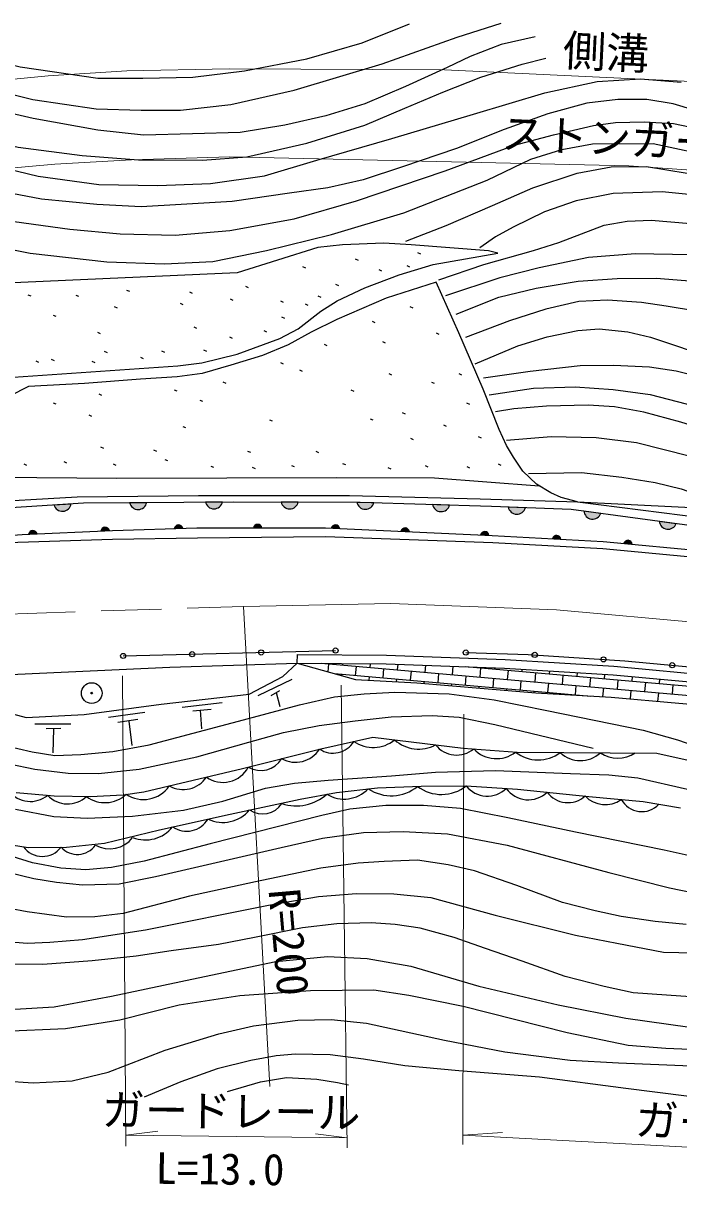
# Model space of a CAD drawing. Units: millimetres at full size, sheet at 1:1000; details may follow other scales. Extents: x 40000 to 680000, y 20000 to 380000.
# Drawn here: x 236359 to 274368, y 276017 to 343709 of the extents above; entities that cross this region are included whole.
import ezdxf
from ezdxf.enums import TextEntityAlignment as Align

# ---------------------------------------------------------------- set-up
doc = ezdxf.new("R2010")
doc.units = ezdxf.units.MM
doc.header["$LTSCALE"] = 1000
doc.linetypes.add('CHAIN', pattern=[18.5, 12, -1.5, 3.5, -1.5])
for name, color, linetype, lineweight in [('M-BGD', 7, 'Continuous', 25), ('M-BMK', 2, 'CHAIN', 13), ('M-STR-HTXT', 7, 'Continuous', 13)]:
    doc.layers.add(name, color=color, linetype=linetype, lineweight=lineweight)
doc.styles.add('ＭＳ ゴシック', font='')
doc.styles.get('ＭＳ ゴシック').set_extended_font_data('MS Gothic')

msp = doc.modelspace()

# ---------------------------------------------------------------- hatches: boundary and pattern name
at = {"layer": 'M-BGD'}
for points in [[(238137, 315766, 0.82357), (239126, 315827)], [(242525, 315892, 0.82357), (243516, 315904)], [(246917, 315940, 0.82357), (247908, 315941)], [(251311, 315933, 0.82357), (252302, 315934)], [(255704, 315920, 0.82357), (256695, 315901)], [(260095, 315795, 0.82357), (261086, 315756)], [(264486, 315645, 0.82357), (265477, 315605)], [(268875, 315406, 0.82357), (269858, 315275)], [(273247, 314820, 0.82357), (274229, 314688)], [(236666, 314058), (237161, 314080, 0.82434)], [(240856, 314244), (241351, 314266, 0.82357)], [(245114, 314384), (245609, 314399, 0.82357)], [(249702, 314424), (250198, 314424, 0.82357)], [(254214, 314410), (254709, 314388, 0.82357)], [(258252, 314229), (258747, 314207, 0.82357)], [(262872, 314022), (263367, 314000, 0.82357)], [(267045, 313800), (267540, 313773, 0.82357)], [(271178, 313525), (271672, 313479, 0.82357)]]:
    msp.add_hatch(color=256, dxfattribs=at).paths.add_polyline_path(points)

# ---------------------------------------------------------------- linework, layer by layer
for p, q in [((259226, 330408), (259387, 330336)), ((255613, 330032), (255774, 329961)), ((252559, 329596), (252720, 329524)), ((256972, 329424), (257133, 329353)), ((258600, 329657), (258761, 329585)), ((249240, 328451), (249401, 328380)), ((254469, 328566), (254630, 328494)), ((236628, 327961), (236789, 327890)), ((239400, 327939), (239561, 327867)), ((242351, 328230), (242512, 328158)), ((245992, 328122), (246153, 328051)), ((248353, 327722), (248514, 327650)), ((253449, 327886), (253610, 327815)), ((241636, 327268), (241797, 327197)), ((245458, 327470), (245619, 327398)), ((251268, 327600), (251429, 327529)), ((252698, 327421), (252859, 327350)), ((258780, 327269), (258941, 327197)), ((238081, 326777), (238242, 326705)), ((251339, 326670), (251500, 326599)), ((256591, 326425), (256752, 326353)), ((240663, 325776), (240824, 325704)), ((246242, 326098), (246403, 326026)), ((250302, 325883), (250463, 325812)), ((260296, 325738), (260457, 325666)), ((248317, 325508), (248478, 325436)), ((253801, 325080), (253962, 325008)), ((257192, 325237), (257353, 325166)), ((241056, 324685), (241217, 324614)), ((243149, 324327), (243309, 324256)), ((244382, 324703), (244543, 324631)), ((246815, 324757), (246976, 324685)), ((237086, 324113), (237247, 324041)), ((237980, 324220), (238141, 324149)), ((240341, 324095), (240502, 324023)), ((251269, 324021), (251430, 323949)), ((252370, 323592), (252531, 323520)), ((247935, 322905), (248096, 322834)), ((257549, 323377), (257710, 323306)), ((260024, 322891), (260185, 322819)), ((261612, 323377), (261773, 323306)), ((245103, 322447), (245264, 322376)), ((255360, 322433), (255521, 322361)), ((238092, 321689), (238253, 321617)), ((240739, 322204), (240900, 322133)), ((246591, 321846), (246751, 321775)), ((262070, 321675), (262231, 321603)), ((240153, 320988), (240313, 320916)), ((258336, 321117), (258497, 321045)), ((245603, 320316), (245764, 320244)), ((250639, 320702), (250800, 320630)), ((256476, 320759), (256637, 320688)), ((260725, 320401), (260886, 320330)), ((258808, 319629), (258969, 319557)), ((262743, 319729), (262904, 319657)), ((240839, 319128), (241000, 319057)), ((243915, 318956), (244076, 318885)), ((249366, 318885), (249527, 318813)), ((253315, 318871), (253476, 318799)), ((238708, 318270), (238868, 318198)), ((244559, 318399), (244720, 318327)), ((254874, 318170), (255035, 318098)), ((236390, 318141), (236551, 318069)), ((241569, 318141), (241730, 318069)), ((247234, 318012), (247395, 317941)), ((249638, 317941), (249799, 317869)), ((251913, 318055), (252074, 317984)), ((257506, 317926), (257667, 317855)), ((259667, 318041), (259828, 317969)), ((262085, 317984), (262246, 317912)), ((263902, 318141), (264063, 318069)), ((238137, 315766), (239126, 315827)), ((242525, 315892), (243516, 315904)), ((246917, 315940), (247908, 315941)), ((251311, 315933), (252302, 315934)), ((255704, 315920), (256695, 315901)), ((260095, 315795), (261086, 315756)), ((264486, 315645), (265477, 315605)), ((268875, 315406), (269858, 315275)), ((273247, 314820), (274229, 314688)), ((241351, 314266), (240856, 314244)), ((245609, 314399), (245114, 314384)), ((250198, 314424), (249702, 314424)), ((254709, 314388), (254214, 314410)), ((258747, 314207), (258252, 314229)), ((263367, 314000), (262872, 314022)), ((267540, 313773), (267045, 313800)), ((271672, 313479), (271178, 313525)), ((242152, 306994), (254466, 307306)), ((252248, 306580), (252252, 307080)), ((252475, 306516), (252481, 306578)), ((253633, 306569), (282283, 304062)), ((254042, 306070), (254083, 306529)), ((254880, 306460), (254888, 306558)), ((255630, 305858), (255677, 306390)), ((256474, 306320), (256493, 306545)), ((257224, 305719), (257270, 306250)), ((258067, 306181), (258096, 306512)), ((258818, 305580), (258864, 306111)), ((259661, 306041), (259698, 306455)), ((260412, 305440), (260458, 305971)), ((261255, 305902), (261299, 306397)), ((262001, 306372), (282356, 304591)), ((262099, 306363), (262099, 306368)), ((262849, 305762), (262896, 306294)), ((263693, 306224), (263700, 306311)), ((264443, 305623), (264490, 306154)), ((265287, 306085), (265299, 306226)), ((266037, 305483), (266083, 306015)), ((266880, 305945), (266896, 306126)), ((268474, 305806), (268494, 306026)), ((249977, 304696), (251955, 305637)), ((254409, 305965), (269283, 304664)), ((254826, 305847), (254833, 305928)), ((256409, 305582), (256427, 305789)), ((258008, 305500), (258021, 305649)), ((259606, 305404), (259615, 305510)), ((261199, 305264), (261209, 305370)), ((262006, 305301), (262052, 305832)), ((263600, 305161), (263646, 305693)), ((265194, 305022), (265240, 305553)), ((266787, 304882), (266834, 305414)), ((267631, 305344), (267677, 305875)), ((269225, 305205), (269271, 305736)), ((270068, 305666), (270091, 305925)), ((270819, 305065), (270865, 305596)), ((271662, 305527), (271685, 305792)), ((272413, 304926), (272459, 305457)), ((273256, 305387), (273279, 305644)), ((274007, 304786), (274053, 305318)), ((250733, 304696), (251234, 304986)), ((251257, 304045), (251036, 304858)), ((262793, 305124), (262803, 305231)), ((264388, 304994), (264397, 305091)), ((265983, 304865), (265990, 304952)), ((267580, 304766), (267584, 304813)), ((268381, 304743), (268428, 305274)), ((269178, 304670), (269178, 304673)), ((269977, 304622), (270022, 305135)), ((271572, 304496), (271616, 304995)), ((273166, 304357), (273210, 304856)), ((245575, 304019), (247900, 304284)), ((241302, 303443), (243404, 303726)), ((241842, 303145), (243006, 303315)), ((246185, 303812), (247255, 303904)), ((246714, 302765), (246634, 303847)), ((237027, 303059), (239115, 303045)), ((237680, 302790), (238533, 302804)), ((238092, 301370), (238121, 302747)), ((242665, 301796), (242495, 303216))]:
    msp.add_line(p, q, dxfattribs=at)
for points in [[(222841, 343481), (226754, 342245), (232282, 340429), (236901, 339293), (240586, 338738), (243186, 338663), (245483, 338663), (248386, 338991), (252072, 339823), (257180, 341363), (261521, 342902), (264071, 343709)], [(227460, 343506), (231600, 342295), (236168, 341185), (240687, 340529), (243287, 340529), (246190, 340579), (249193, 340958), (252803, 341639), (256013, 342572), (258765, 343682)], [(266040, 342927), (264071, 342473), (262279, 341792), (260941, 341136), (258518, 340051), (256170, 339042), (253898, 338335), (251525, 337806), (248926, 337377), (246174, 337301), (243322, 337225), (240671, 337503), (236929, 338184), (233042, 339067), (229402, 339851), (226651, 340608), (223874, 341844), (221602, 342626), (219608, 343131)], [(217917, 342475), (222309, 340860), (228544, 338640), (233163, 337177), (236066, 336521), (239777, 336042), (243033, 335790), (246744, 335764), (249318, 335966), (252802, 336748), (256171, 337804), (258494, 338787), (260690, 339721), (262886, 340579), (265284, 341335), (266672, 341689)], [(232894, 335878), (237211, 334845), (240747, 334363), (244168, 334294), (247209, 334406), (250355, 334865), (253386, 335760), (257726, 337022), (262467, 338445), (266600, 339684), (269632, 340326), (272158, 340487), (274523, 340303)], [(277510, 337986), (274043, 339042), (272520, 339287), (270846, 339287), (269041, 339080), (266784, 338460), (264245, 337539), (261490, 336446), (258350, 335375), (256074, 334623), (254025, 334153), (251806, 333852), (248470, 333363), (245518, 333194), (243186, 333062), (240628, 333194), (237404, 333496), (234057, 334135)], [(235275, 332276), (239055, 331768), (241979, 331483), (245157, 331408), (248336, 331690), (252059, 332366), (255689, 333400), (260823, 335148), (264839, 336635), (267101, 337238), (269424, 337781), (270706, 337962), (272365, 337992), (274069, 337886), (276391, 337404), (281267, 335762), (285935, 333915), (288873, 333063), (292096, 332328), (297178, 331529), (304409, 330554), (308718, 329829), (312665, 329019), (316687, 328051)], [(232242, 331251), (236760, 330378), (241199, 329863), (244553, 329744), (247359, 329880), (250457, 330530), (254228, 331454), (258420, 332703), (263270, 334604), (265785, 335818), (267599, 336383), (269379, 336708), (272894, 336725), (275409, 336195)], [(258541, 331072), (260876, 331974), (263562, 333141), (265918, 334153), (268473, 335011), (270454, 335385), (272502, 335407), (274858, 335011), (279130, 333889), (283138, 332700), (291981, 329989), (297508, 328603), (303916, 326996), (311435, 324901), (314826, 324087), (317623, 323295), (319538, 322459), (321454, 321402), (323304, 320170), (325021, 318629), (326417, 317278), (329104, 314528), (329963, 313691), (330932, 313295)], [(327320, 313075), (323379, 316310), (320428, 318599), (318424, 319875), (316530, 320888), (314064, 321922), (310443, 323227), (305444, 324833), (301040, 326088), (297576, 327060), (293260, 328183), (286405, 330367), (281781, 331907), (278060, 333117), (275544, 333714), (273408, 333934), (270567, 333824), (268432, 333406), (266582, 332768), (264776, 331888), (263741, 331315), (262838, 330677)], [(260460, 328829), (263059, 329709), (265943, 330523), (267419, 330985), (270039, 331998), (271382, 332218), (272770, 332284), (275060, 332086), (277504, 331513), (282040, 330325), (288536, 328278), (294006, 326557), (300061, 324642), (304188, 323273), (307931, 321996), (312445, 320104), (315814, 318607), (318180, 317299), (320514, 315759), (324125, 312898)], [(219234, 314542), (235791, 323178), (245329, 323827), (246711, 324009), (248764, 324517), (251245, 325408), (252304, 325978), (253608, 327004), (254554, 327607), (256163, 328356), (258154, 329112), (260129, 329704), (263881, 330362), (263338, 330510), (258845, 330855), (257265, 330954), (254879, 330855), (253431, 330691), (248757, 329227), (235339, 328635), (225999, 327210), (213693, 317830)], [(320360, 312502), (316572, 314966), (312190, 317123), (307632, 319258), (303880, 321334), (301898, 322390), (299872, 323226), (297538, 323974), (294235, 325031), (292121, 325625), (287706, 327085), (284711, 328208), (282862, 328846), (281133, 329367), (279420, 329685), (277231, 330056), (275076, 330267), (271873, 330338), (269136, 330109), (266275, 329527), (263997, 328944), (260850, 327885)], [(268500, 315939), (267551, 316181), (266961, 316458), (266121, 316964), (265330, 317713), (264782, 318532), (264392, 319206), (263966, 320139), (263022, 322472), (261614, 325740), (260303, 328686), (257411, 327761), (254545, 326529), (253060, 325787), (251721, 325045), (250225, 324430), (248399, 323869), (246727, 323385), (245286, 323187), (243159, 323055), (239910, 322815), (236656, 322635), (222468, 315414)], [(261468, 326826), (263941, 327814), (266095, 328343), (268532, 328749), (270810, 328891), (273071, 328926), (274766, 328785), (276444, 328520), (278598, 327937), (281777, 326808), (288867, 324261), (291446, 323414), (293476, 322937), (295913, 322355), (297185, 321984), (298836, 321361), (300407, 320585), (302032, 319702), (304487, 318361), (306305, 317232), (307948, 316067), (309749, 314584), (311519, 313257), (312402, 312639)], [(308394, 313186), (306999, 314157), (305003, 315286), (302566, 316469), (299935, 317598), (295343, 319381), (290195, 321415), (286628, 322898), (280179, 325512), (277936, 326271), (275403, 326998), (273637, 327299), (272207, 327510), (270246, 327651), (268586, 327563), (266662, 327122), (264560, 326451), (262000, 325481)], [(262565, 323945), (265037, 324987), (266732, 325516), (268516, 325887), (269752, 325975), (271412, 325798), (272736, 325498), (274414, 324934), (275897, 324404), (282537, 321527), (287312, 319473), (290120, 318308), (293140, 317197), (296291, 316276), (298657, 315518), (301695, 314406), (302807, 313823)], [(295743, 314670), (287638, 317935), (281626, 320798), (278694, 322104), (275904, 323093), (274227, 323516), (272673, 323746), (270581, 323852), (268656, 323834), (265760, 323499), (263058, 323111)], [(263376, 322140), (265955, 322528), (268374, 322617), (270564, 322458), (272718, 322176), (274802, 321628), (277504, 320852), (280329, 319811), (284289, 318148), (287397, 316560), (290541, 315007)], [(286956, 315113), (285154, 316242), (282417, 317654), (279804, 318731), (277455, 319631), (274488, 320566), (272351, 321148), (270656, 321448), (269120, 321554), (266711, 321485), (264804, 321326), (263745, 321167)], [(264380, 319526), (266976, 319738), (269590, 319667), (271921, 319385), (275064, 318590), (277589, 317726), (279837, 316770), (282521, 315375)], [(265656, 317581), (268729, 317634), (271078, 317370), (273002, 317052), (274521, 316699), (276110, 316134), (277152, 315605)], [(230171, 317405), (241773, 317316), (254539, 317358), (260204, 317329), (266279, 316869)], [(218357, 312828), (227350, 315532), (239475, 316227), (246525, 316305), (255268, 316305), (262848, 316121), (268500, 315939), (285558, 313777), (292927, 312949), (301971, 311576), (322500, 308951), (345320, 305905), (345040, 303854)], [(219059, 312614), (227209, 315064), (239852, 315873), (248560, 315947), (255902, 315922), (263520, 315677), (268130, 315507), (280149, 313894), (297161, 311868), (321158, 308706), (345268, 305523)], [(268500, 315939), (283681, 315179), (295370, 314541), (298083, 314326), (317665, 311957), (325152, 312293), (325000, 308617)], [(203170, 306644), (208230, 309056), (210518, 309994), (212381, 310712), (215108, 311503), (217352, 312075), (219087, 312413), (226269, 313188), (230623, 313643), (236288, 314041), (241522, 314273), (246430, 314424), (253890, 314424), (263556, 313991), (269980, 313639), (276159, 313052), (283361, 312162), (295689, 310486), (315359, 307881), (332881, 305510), (345050, 303853), (357736, 309225)], [(203363, 306249), (208376, 308614), (210668, 309559), (212540, 310237), (215313, 311140), (217497, 311685), (219340, 312082), (226356, 312833), (230672, 313235), (236040, 313598), (241540, 313774), (246463, 313839), (253879, 313924), (263590, 313584), (269976, 313238), (276128, 312648), (283429, 311762), (295685, 310123), (315293, 307385), (332814, 305015), (344992, 303366), (357664, 308818)], [(252252, 307080), (257424, 307037), (264296, 306790), (270602, 306394), (276746, 305825), (283938, 304960), (298990, 302835)], [(262021, 307192), (265630, 307083), (271250, 306710), (276846, 306193), (282077, 305633), (291657, 304263), (303276, 302457)], [(209471, 301050), (210922, 301839), (212445, 302438), (214917, 303311), (216814, 303885), (218063, 304147), (220572, 304683), (222220, 304958), (223193, 305070), (225599, 305401), (228778, 305611), (234342, 305855), (244853, 306338), (252248, 306580), (257413, 306537), (264272, 306290), (270563, 305896), (276693, 305327), (283873, 304464), (298920, 302339)], [(228778, 305611), (230636, 304990), (236526, 303425), (239895, 303587), (244352, 304191), (249455, 304776), (251412, 305804), (252248, 306580), (255615, 305622), (259185, 305441), (262856, 305118), (266090, 304856), (270446, 304594), (274379, 304251), (278212, 303929), (281871, 303667), (288547, 303243), (295108, 302538), (298920, 302339)], [(222241, 304738), (224565, 303772), (226369, 303047), (227761, 302459), (229467, 301911), (230996, 301676), (231996, 301597), (234035, 301049), (237035, 300422), (238956, 300187), (240721, 300167), (243083, 300422), (246416, 301147), (249436, 301989), (251455, 302557), (253514, 302949), (255612, 303223), (257698, 303458), (260071, 303537), (261639, 303439), (263698, 303008), (269403, 301636)], [(235213, 301818), (236878, 301423), (238181, 301225), (239698, 301274), (241545, 301456), (243655, 301835), (249417, 303366), (252369, 304157), (254413, 304619), (256128, 304800), (257899, 304899), (261049, 304800), (263670, 304454), (266721, 303828), (272315, 302689), (274310, 302129), (279821, 300215)], [(235938, 299062), (238143, 298871), (240253, 298830), (242144, 298939), (243356, 299102), (249077, 300462), (253608, 301605), (256624, 302273), (261879, 301641), (264993, 301408), (273107, 301356), (275277, 300872)], [(235909, 298101), (238129, 297674), (240064, 297572), (242691, 297694), (245644, 298040), (247925, 298569), (250395, 299323), (252091, 299605), (254034, 299785), (257722, 300039), (260272, 300244), (263747, 300347), (268086, 300162), (270327, 300101), (271993, 299916), (274883, 299256)], [(234915, 296144), (236634, 295871), (238856, 295892), (241057, 296123), (244264, 296898), (248362, 297818), (252407, 298677), (254525, 299075), (256893, 299347), (259430, 299431), (262050, 299452), (265013, 299263), (269163, 298844), (272307, 298551), (274466, 298174)], [(281700, 293900), (273519, 295727), (268391, 296769), (264459, 297594), (261721, 298137), (259570, 298311), (257389, 298312), (255303, 298095), (253674, 297725), (247199, 296097), (243366, 295075), (241475, 294706), (239976, 294576), (238542, 294684), (236891, 294988), (234197, 295813)], [(234646, 294643), (236971, 294078), (238274, 293861), (239795, 293709), (241925, 293774), (244032, 294187), (251321, 295880), (253711, 296423), (256080, 296749), (258383, 296814), (260968, 296662), (264423, 296011), (270325, 294422), (273844, 293532), (277125, 292859)], [(274809, 291399), (273006, 291572), (271028, 291876), (269519, 292207), (267629, 292684), (264978, 293662), (262523, 294530), (261002, 294878), (259221, 295138), (257287, 295073), (255788, 294964), (253615, 294682), (249825, 293879), (246001, 293054), (242155, 292055), (240504, 291860), (238853, 291838), (236585, 292142), (234521, 292533)], [(235166, 290447), (236578, 290317), (237903, 290382), (239793, 290534), (243444, 291099), (250583, 292531), (253472, 293031), (255689, 293205), (257840, 293183), (259991, 292966), (263728, 291945), (268389, 290794), (270779, 290316), (273495, 289795), (276146, 289752)], [(276441, 287108), (273655, 287304), (271727, 287444), (270050, 287807), (267786, 288393), (265285, 289287), (263170, 290017), (261340, 290645), (259369, 291190), (257916, 291413), (256533, 291511), (254543, 291442), (252558, 291218), (249764, 290646), (247682, 290241), (244934, 289870), (242895, 289572), (240353, 289290), (237483, 289086), (234559, 289102)], [(235869, 286497), (238154, 286630), (241482, 287251), (246503, 288316), (251007, 289269), (253991, 289558), (256299, 289425), (258828, 288981), (262777, 287828), (267370, 286742), (271308, 285965), (275013, 285455), (279517, 285167), (283311, 284812), (286440, 284302), (290025, 283277), (293441, 282057), (296681, 280638), (300164, 278864)], [(296969, 279219), (292909, 280970), (289670, 282057), (286763, 282811), (283457, 283432), (278234, 284009), (273619, 284208), (271445, 284386), (267895, 285118), (261873, 286651), (258722, 287294), (256681, 287604), (253020, 287560), (248908, 287272), (245403, 286718), (241964, 285853), (238804, 285343), (235231, 285188)], [(235214, 282343), (236922, 282218), (239182, 282343), (241281, 282841), (244582, 284121), (247696, 285063), (249706, 285526), (252286, 285864), (254214, 285899), (256260, 285686), (260780, 284690), (264285, 284014), (268084, 283534), (270877, 283374), (275076, 283214), (279676, 282804), (283626, 282146), (286402, 281452), (289676, 280403), (292950, 279265)], [(287131, 280065), (285103, 280581), (282772, 280812), (278039, 281221), (274819, 281452), (271295, 281897), (266288, 282537), (261626, 282911), (258487, 283214), (256085, 283587), (254146, 283836), (252153, 283890), (251014, 283783), (249555, 283516), (247592, 283034), (245492, 282269), (243375, 281380)], [(248197, 281718), (250118, 282269), (251631, 282518), (253374, 282429), (254584, 282234), (255225, 282109)]]:
    msp.add_lwpolyline(points, dxfattribs=at)
for centre, radius in [((250149, 307197), 150), ((254466, 307306), 150), ((262021, 307192), 150), ((242152, 306994), 150), ((246150, 307095), 150), ((266018, 307057), 150), ((270009, 306792), 150), ((273995, 306457), 150), ((240323, 304836), 600), ((240323, 304836), 50)]:
    msp.add_circle(centre, radius, dxfattribs=at)
for centre, radius, start, end in [((238625, 315893), 505, 194.59619, 352.49093), ((243019, 315995), 505, 191.78395, 349.67869), ((247413, 316037), 505, 191.11055, 349.00529), ((251807, 316030), 505, 191.11055, 349.00529), ((256201, 316008), 505, 189.95176, 347.8465), ((260594, 315872), 505, 188.7511, 346.64584), ((264985, 315722), 505, 188.7511, 346.64584), ((269379, 315437), 505, 183.436, 341.33074), ((273751, 314850), 505, 183.436, 341.33074), ((236916, 314021), 252, 13.53887, 171.53943), ((241106, 314206), 252, 13.59571, 171.49044), ((245363, 314343), 252, 12.81569, 170.71043), ((249950, 314376), 252, 11.05263, 168.94737), ((254459, 314351), 252, 8.48613, 166.38087), ((258498, 314170), 252, 8.48613, 166.38087), ((263117, 313962), 252, 8.48613, 166.38087), ((267290, 313738), 252, 7.91636, 165.8111), ((271420, 313454), 252, 5.62664, 163.52138), ((254320, 302765), 1412, 236.44968, 328.63762), ((256648, 303663), 1982, 235.50236, 308.88192), ((259285, 303672), 2085, 228.08827, 298.2072), ((252146, 302480), 1655, 240.94175, 327.36549), ((261493, 302790), 1552, 218.02437, 309.66822), ((263799, 302847), 1815, 223.55147, 307.87105), ((266220, 303051), 2094, 231.40072, 307.62584), ((268671, 302604), 1686, 225.96202, 313.3055), ((270848, 302840), 1784, 235.10327, 304.16424), ((250127, 301770), 1421, 239.49615, 328.8111), ((245627, 300865), 1626, 240.37581, 326.36607), ((247941, 301308), 1651, 234.45017, 332.50645), ((243322, 300477), 1818, 236.41392, 325.6572), ((254970, 300613), 1926, 238.56549, 316.47164), ((257701, 301262), 2384, 235.9704, 309.54496), ((260616, 301271), 2316, 232.8902, 308.23983), ((263275, 300421), 1562, 218.32242, 314.37238), ((265644, 300210), 1565, 215.39567, 314.22349), ((236770, 300127), 1578, 218.2991, 309.14468), ((238931, 300022), 1615, 223.83094, 312.67369), ((241095, 300259), 1781, 233.08642, 313.2913), ((252192, 300955), 2662, 251.82138, 311.76842), ((267939, 299970), 1491, 216.2004, 312.27163), ((270104, 299955), 1593, 223.15023, 306.10091), ((272233, 299312), 1354, 208.37038, 316.72829), ((247935, 299342), 2010, 244.50723, 320.18314), ((250232, 299193), 1365, 236.48351, 325.80424), ((245836, 298255), 1432, 235.16308, 329.49567), ((243444, 298325), 2008, 248.25084, 321.6607), ((237464, 296736), 1376, 216.61016, 322.05743), ((239494, 296763), 1287, 222.77798, 324.24051), ((241360, 297484), 1686, 240.83101, 322.6187)]:
    msp.add_arc(centre, radius, start, end, dxfattribs=at)
at = {"layer": 'M-BMK'}
msp.add_lwpolyline([(227374, 309162), (249121, 309872), (257681, 310046), (267287, 309675), (276449, 308830), (280306, 308335), (282823, 307980), (319402, 302812), (349078, 298625), (356203, 297422), (361898, 295918), (365349, 294764)], dxfattribs=at)
at = {"layer": 'M-STR-HTXT'}
for p, q in [((250655, 282010), (249121, 309872)), ((242107, 305847), (242309, 278546)), ((254795, 305289), (255142, 278451)), ((261914, 303612), (261857, 278648)), ((242304, 279184), (244155, 279420)), ((242304, 279184), (255135, 279020)), ((255135, 279020), (253314, 279254)), ((261858, 279187), (264148, 279326))]:
    msp.add_line(p, q, dxfattribs=at)
for points in [[(162071, 322234), (171560, 322234), (175154, 322537), (178697, 323119), (181531, 323903), (185783, 325547), (191661, 328560), (199307, 332803), (203041, 334489), (207082, 335818), (211822, 337087), (220492, 338751), (228388, 339748), (237793, 340656), (242364, 340943), (248292, 341074), (260778, 341016), (282867, 339965), (293575, 338669), (309405, 336409), (324953, 334247), (351813, 330387)], [(216933, 332961), (220185, 333587), (228913, 334705), (238186, 335531), (242639, 335793), (248336, 335967), (271474, 335441), (282085, 334701), (292816, 333424), (306939, 331239), (323613, 328830), (347685, 325121)], [(261858, 279187), (276736, 278382), (288516, 277435), (301736, 276017)]]:
    msp.add_lwpolyline(points, dxfattribs=at)

# ---------------------------------------------------------------- texts
at = {"layer": 'M-STR-HTXT', "style": 'ＭＳ ゴシック'}
for s, rotation, p in [('側溝\u3000L=195.0', 357.275, (267592, 340692)), ('ストンガード\u3000L=126.0', 357.275, (264042, 335883)), ('R=200', 274.964, (250030, 293363)), ('ガードレール', 359.271, (240892, 279202)), ('ガードレール', 356.903, (271781, 278650)), ('L=13.0', 359.271, (244007, 275812))]:
    msp.add_text(s, height=1833, rotation=rotation, dxfattribs=at).set_placement(p, align=Align.BOTTOM_LEFT)

doc.saveas('drawing.dxf')
